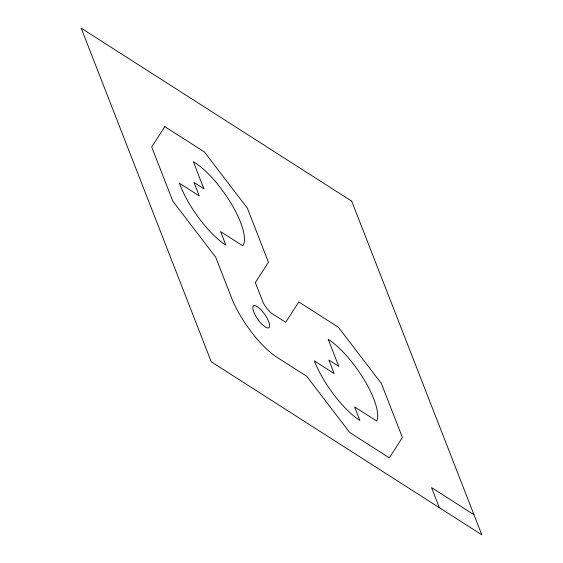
<?xml version="1.0" encoding="UTF-8"?>
<svg xmlns="http://www.w3.org/2000/svg" width="563" height="563" viewBox="0 0 563 563"><rect width="100%" height="100%" fill="white"/><g stroke="black" fill="none" stroke-linecap="round" stroke-linejoin="round"><path stroke-width="0.84" d="M473.983 514.744L431.518 487.586L439.358 507.692M328.243 339.327L338.785 366.372L328.883 360.031L334.155 373.558L314.344 360.883A53.415 16.939 55 0 0 359.877 420.455L354.599 406.929L376.738 421.089A53.415 16.939 55 0 0 364.74 380.694A53.415 16.939 55 0 0 328.257 339.341M164.804 126.647L151.7 146.971L172.785 201.054L215.713 257.207L231.527 297.771A53.415 16.939 55 0 0 277.059 357.343L306.779 376.344L349.7 432.504L389.322 457.839L402.425 437.521L381.341 383.431L338.419 327.279L298.798 301.937L285.687 322.261L270.831 312.761A13.35 4.237 55 0 1 263.245 302.831L255.335 282.549L268.438 262.224L247.354 208.141L204.432 151.989L164.804 126.647M351.727 201.174L81.178 28.15L211.273 361.826L481.822 534.85L351.727 201.174M203.89 188.753L193.989 182.419L199.26 195.938L179.449 183.271A53.415 16.939 55 0 0 225.883 245.158L220.612 231.639L242.744 245.792A53.415 16.939 55 0 0 231.829 204.643A53.415 16.939 55 0 0 193.348 161.715L203.89 188.753M254.335 313.267A13.35 4.237 55 0 0 268.861 327.743A13.35 4.237 55 0 0 260.535 309.326A13.35 4.237 55 0 0 254.335 313.267"/></g></svg>
